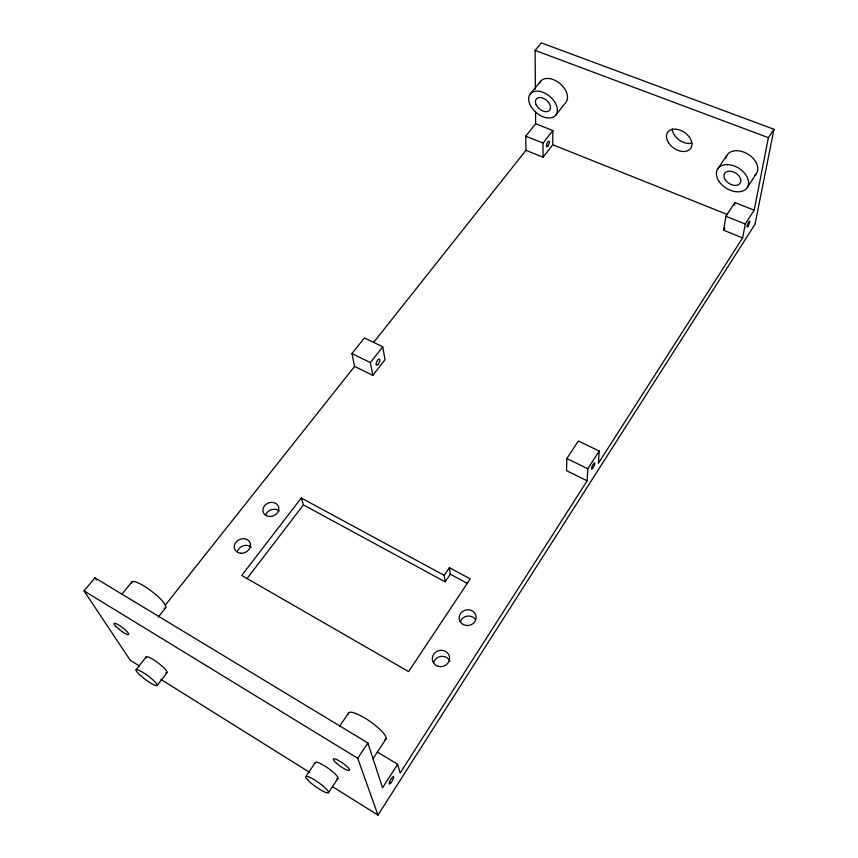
<?xml version="1.0" encoding="UTF-8"?>
<svg xmlns="http://www.w3.org/2000/svg" width="858" height="858" viewBox="0 0 858 858"><rect width="100%" height="100%" fill="white"/><g stroke="black" fill="none" stroke-linecap="round" stroke-linejoin="round"><path stroke-width="1.29" d="M535.639 123.767L525.729 136.175L525.954 150.311L543.028 157.218L552.745 144.755L552.852 130.566L535.639 123.767L535.553 111.765M535.392 89.082L535.102 50.397L541.366 42.9L773.97 129.258L768.403 137.677L754.182 210.178L745.28 224.024L742.631 237.902L598.401 463.256L599.206 451.04L578.356 441.001L566.848 458.526L566.516 470.667L587.162 480.812L400.118 773.037L397.651 764.306L377.327 751.983M587.162 480.812L587.805 468.758L599.206 451.04M742.631 237.902L723.541 230.18L725.911 216.27L734.92 202.552L754.182 210.178M734.469 205.094L734.92 202.552M773.97 129.258L755.029 224.206L377.981 815.1L332.518 786.679M397.651 764.306L382.539 787.783L367.868 742.964L94.927 577.82L84.03 590.883L130.234 660.22L139.328 665.905M723.541 230.18L724.903 228.089M373.058 758.665L386.025 738.867M747.382 187.366L756.563 173.359M377.981 815.1L357.722 758.29L367.868 742.964M328.421 792.695A13.889 2.499 35.3 0 0 312.945 778.978A13.889 2.499 35.3 0 0 310.006 782.196A13.889 2.499 35.3 0 0 328.421 792.695L337.891 778.442M445.12 581.831L450.268 574.206L449.41 567.674L470.227 578.871L408.612 671.589L241.72 575.45L301.276 498.005L444.208 575.353L445.12 581.831L303.41 504.89L301.276 498.005M339.671 726.168L348.487 713.159M717.438 169.294L726.823 155.48M305.802 776.587L315.379 762.451M444.208 575.353L449.41 567.674M246.9 578.721L303.41 504.89M157.078 685.542A13.138 2.242 36.7 0 0 142.889 672.372A13.138 2.242 36.7 0 0 139.865 674.956A13.138 2.242 36.7 0 0 157.078 685.542L166.978 672.661M354.59 366.42L372.78 375.375L385.006 359.706L382.775 346.793L364.425 337.955L351.93 353.571L354.59 366.42L165.176 605.287M136.111 669.733L146.15 656.917M372.78 375.375L370.356 362.58L382.775 346.793M543.028 157.218L543.007 143.082L552.852 130.566M373.552 342.514L525.954 150.311M158.365 616.988L165.573 607.882M555.544 115.412A16.581 10.596 40.5 0 0 542.878 92.246A16.581 10.596 40.5 0 0 530.662 105.942A16.581 10.596 40.5 0 0 555.544 115.412L565.615 102.692A16.463 10.693 40.6 0 0 558.558 82.486A16.463 10.693 40.6 0 0 539.339 83.612M122.083 593.961L131.907 581.928M530.362 93.833L540.637 81.242M535.102 50.397L768.403 137.677M552.745 144.755L727.487 214.564M525.729 136.175L543.007 143.082M725.911 216.27L745.28 224.024M351.93 353.571L370.356 362.58M566.848 458.526L587.805 468.758M450.268 574.206L467.471 583.483M84.03 590.883L357.722 758.29M160.918 679.407L309.792 772.468M94.927 577.82L96.364 580.072M691.891 143.189A13.964 9.567 34.8 0 1 679.075 139.929A13.964 9.567 34.8 0 1 672.189 128.893M146.15 657.839A13.063 2.381 36.8 0 1 158.322 663.105A13.063 2.381 36.8 0 1 165.916 672.769M315.272 762.88A13.803 2.649 35.3 0 1 329.204 769.004A13.803 2.649 35.3 0 1 336.786 778.667M725.825 158.322A17.353 11.894 31.5 0 1 747.801 154.054A17.353 11.894 31.5 0 1 754.547 175.6M265.787 514.757A8.076 6.843 -21.2 0 1 279.225 511.025M237.516 551.029A8.269 7.036 -24.7 0 1 251.212 547.189M433.644 662.623A8.612 8.097 -15.4 0 1 449.903 661.132M460.199 622.157A8.441 7.829 -8.3 0 1 466.859 616.183A8.441 7.829 -8.3 0 1 475.321 619.272M131.692 583.204A21.268 4.59 37.3 0 1 152.016 591.548A21.268 4.59 37.3 0 1 164.189 608.258M348.402 713.899A22.769 5.277 35 0 1 370.677 721.878A22.769 5.277 35 0 1 384.813 739.628M390.658 783.182A4.247 0.997 -60.3 0 0 393.693 776.812A4.247 0.997 -60.3 0 0 389.993 780.93A4.247 0.997 -60.3 0 0 390.658 783.182M592.61 468.425A3.55 0.794 -64.2 0 0 594.83 462.955A3.55 0.794 -64.2 0 0 592.041 466.548A3.55 0.794 -64.2 0 0 592.61 468.425M747.983 226.169A3.196 0.611 -66.5 0 0 749.742 221.246A3.196 0.611 -66.5 0 0 747.447 224.817A3.196 0.611 -66.5 0 0 747.983 226.169M115.991 626.522A9.17 1.716 37.2 0 0 128.464 634.641A9.17 1.716 37.2 0 0 119.766 625.697A9.17 1.716 37.2 0 0 115.991 626.522M335.66 762.483A9.835 1.973 35.1 0 0 349.281 770.473A9.835 1.973 35.1 0 0 339.425 760.992A9.835 1.973 35.1 0 0 335.66 762.483M668.457 142.643A14.018 9.513 34.8 0 0 690.486 148.616A14.018 9.513 34.8 0 0 678.646 129.676A14.018 9.513 34.8 0 0 668.457 142.643M377.799 364.607A3.325 1.319 -63.9 0 0 379.633 359.363A3.325 1.319 -63.9 0 0 376.394 362.43A3.325 1.319 -63.9 0 0 377.799 364.607M269.176 516.452A8.151 6.885 -21 0 0 278.507 506.542A8.151 6.885 -21 0 0 264.972 505.287A8.151 6.885 -21 0 0 269.176 516.452M240.572 553.249A8.344 7.079 -24.4 0 0 250.193 542.996A8.344 7.079 -24.4 0 0 236.465 541.688A8.344 7.079 -24.4 0 0 240.572 553.249M437.988 666.248A8.698 8.151 -15 0 0 449.495 656.788A8.698 8.151 -15 0 0 435.403 652.359A8.698 8.151 -15 0 0 437.988 666.248M463.234 624.474A8.526 7.883 -8.2 0 0 476.179 617.653A8.526 7.883 -8.2 0 0 463.588 610.799A8.526 7.883 -8.2 0 0 463.234 624.474M547.908 146.053A3.014 1.03 -68.3 0 0 549.195 141.248A3.014 1.03 -68.3 0 0 546.653 144.476A3.014 1.03 -68.3 0 0 547.908 146.053M536.078 104.494A8.709 5.556 40.5 0 0 549.066 110.768A8.709 5.556 40.5 0 0 543.811 98.541A8.709 5.556 40.5 0 0 536.078 104.494M725.428 180.062A9.181 6.188 31.7 0 0 740.036 183.387A9.181 6.188 31.7 0 0 731.788 171.407A9.181 6.188 31.7 0 0 725.428 180.062M718.575 180.695A17.482 11.797 31.7 0 0 746.492 188.546A17.482 11.797 31.7 0 0 732.378 165.39A17.482 11.797 31.7 0 0 718.575 180.695"/></g></svg>
